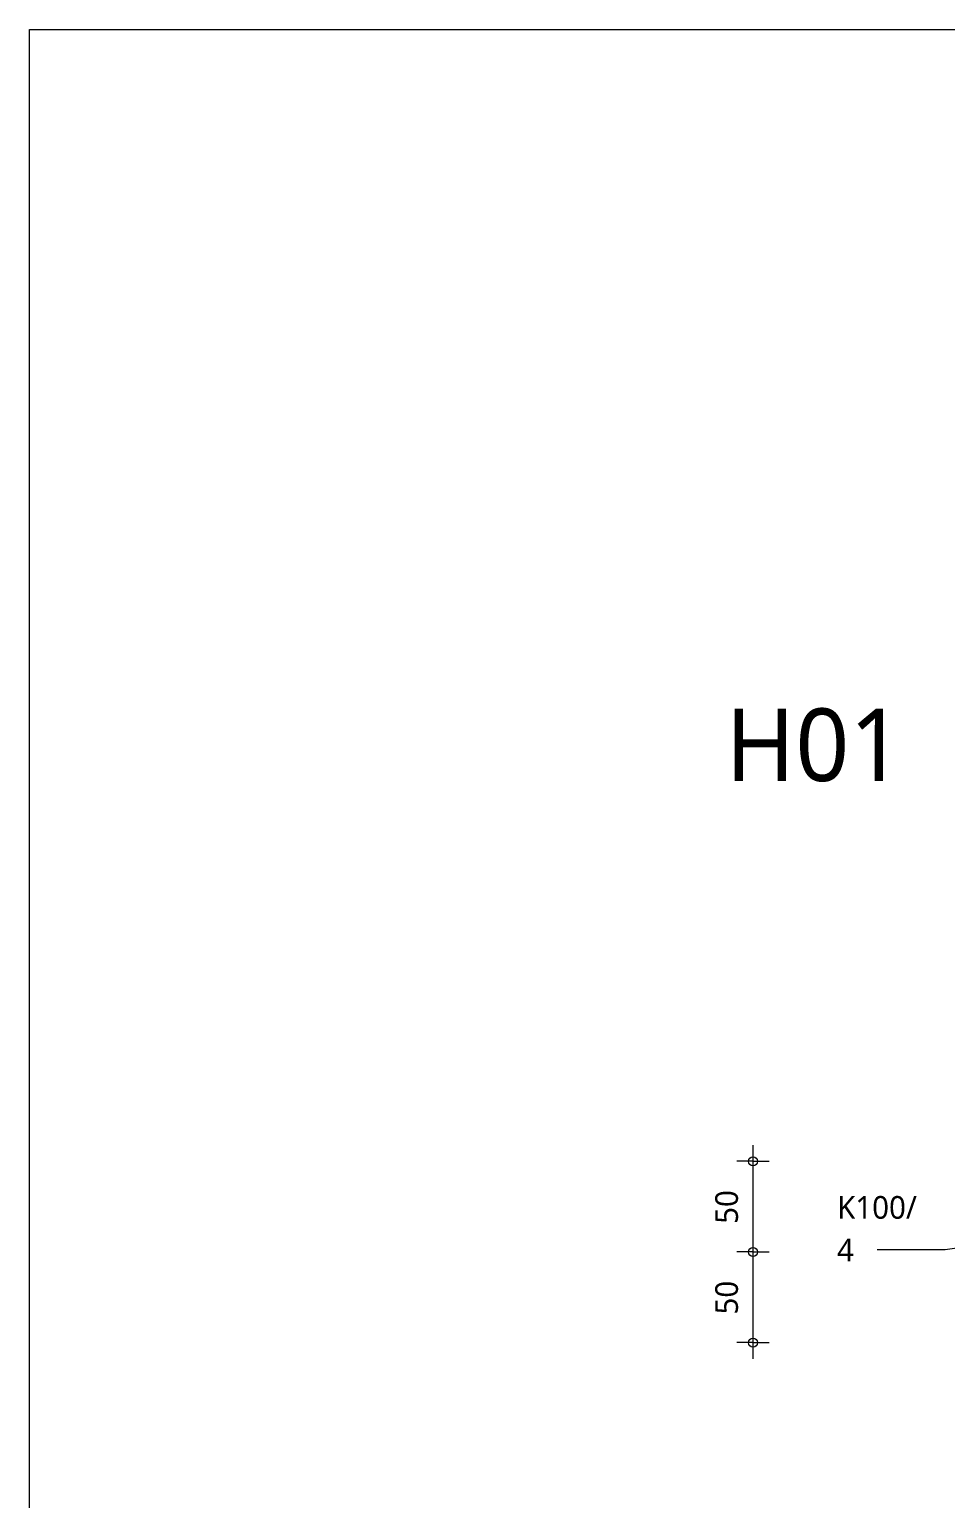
# Model space of a CAD drawing. Header units: millimetres. Extents: x 1381 to 5981, y 1743 to 14688.
# Drawn here: x 1381 to 1887, y 13877 to 14688 of the extents above; entities that cross this region are included whole.
import ezdxf

# ---------------------------------------------------------------- set-up
doc = ezdxf.new("R2010")
doc.units = ezdxf.units.MM
for name, color, linetype, lineweight in [('A-ANNO-DIMS', 211, 'Continuous', 13), ('A-ANNO-DIMS-5', 211, 'Continuous', 13), ('A-DETL', 90, 'Continuous', 13), ('G-ANNO-TEXT', 231, 'Continuous', 13)]:
    doc.layers.add(name, color=color, linetype=linetype, lineweight=lineweight)
doc.styles.add('Segoe UI_2', font='segoeui.ttf', dxfattribs={"height": 12.5})
doc.styles.add('Segoe UI_3', font='segoeui.ttf', dxfattribs={"height": 40})
doc.dimstyles.new('2_5_mm', dxfattribs={"dimscale": 304.8, "dimtxt": 13.092049, "dimasz": 0.016404, "dimexe": 0.029528, "dimexo": 0.0625, "dimgap": 0.014764, "dimtad": 1, "dimdec": 0, "dimzin": 0, "dimdsep": 46, "dimtxsty": 'Segoe UI_2', "dimblk1": 'DOTBLANK', "dimblk2": 'DOTBLANK', "dimsah": 1, "dimcen": 0.09, "dimdle": 0.029528, "dimazin": 0, "dimtfac": 1, "dimtdec": 4, "dimtix": 1, "dimtmove": 0, "dimatfit": 3, "dimfxl": 0.029528, "dimfxlon": 1, "dimtvp": 1, "dimtfill": 1, "dimtolj": 1, "dimtzin": 0, "dimarcsym": 2})

# ---------------------------------------------------------------- blocks, each defined once
blk = doc.blocks.new('DIMBLOCK7-Details Strandbaak Paviljoen')
at = {"layer": 'A-ANNO-DIMS-5'}
for p, q in [((1780.61, 14072.11), (1780.61, 14013.11)), ((1780.61, 14063.11), (1771.61, 14063.11)), ((1780.61, 14063.11), (1789.61, 14063.11)), ((1780.61, 14013.11), (1771.61, 14013.11)), ((1780.61, 14013.11), (1789.61, 14013.11))]:
    blk.add_line(p, q, dxfattribs=at)
for centre in [(1780.61, 14063.11), (1780.61, 14013.11)]:
    blk.add_circle(centre, 2.5, dxfattribs=at)
at = {"layer": 'A-ANNO-DIMS-5', "color": 0, "insert": (1759.8, 14028.59), "char_height": 12.5, "width": 22.8516, "attachment_point": 1, "rotation": 90, "line_spacing_factor": 1.142579, "style": 'Segoe UI_2', "bg_fill": 3, "box_fill_scale": 1.25, "bg_fill_color": 9, "bg_fill_true_color": 13158600, "bg_fill_transparency": 0}
blk.add_mtext('50', dxfattribs=at)
blk = doc.blocks.new('_DotBlank')
at = {"color": 0, "linetype": 'ByBlock', "lineweight": -2}
blk.add_line((-0.5, 0), (-1, 0), dxfattribs=at)
blk.add_circle((0, 0), 0.5, dxfattribs=at)
blk = doc.blocks.new('DIMBLOCK8-Details Strandbaak Paviljoen')
at = {"layer": 'A-ANNO-DIMS-5'}
for p, q in [((1780.61, 14013.11), (1771.61, 14013.11)), ((1780.61, 14013.11), (1780.61, 13954.11)), ((1780.61, 14013.11), (1789.61, 14013.11)), ((1780.61, 13963.11), (1771.61, 13963.11)), ((1780.61, 13963.11), (1789.61, 13963.11))]:
    blk.add_line(p, q, dxfattribs=at)
for centre in [(1780.61, 14013.11), (1780.61, 13963.11)]:
    blk.add_circle(centre, 2.5, dxfattribs=at)
at = {"layer": 'A-ANNO-DIMS-5', "color": 0, "insert": (1759.8, 13978.59), "char_height": 12.5, "width": 22.8516, "attachment_point": 1, "rotation": 90, "line_spacing_factor": 1.142579, "style": 'Segoe UI_2', "bg_fill": 3, "box_fill_scale": 1.25, "bg_fill_color": 9, "bg_fill_true_color": 13158600, "bg_fill_transparency": 0}
blk.add_mtext('50', dxfattribs=at)

msp = doc.modelspace()

# ---------------------------------------------------------------- linework, layer by layer
at = {"layer": 'A-DETL', "lineweight": 18}
for p, q in [((1381.5, 14687.53), (5981.5, 14687.53)), ((1381.5, 11787.53), (1381.5, 14687.53))]:
    msp.add_line(p, q, dxfattribs=at)
at = {"layer": 'G-ANNO-TEXT', "color": 250}
for p, q in [((2058.25, 14040.34), (1886.6, 14014.21)), ((1886.6, 14014.21), (1849.03, 14014.21))]:
    msp.add_line(p, q, dxfattribs=at)

# ---------------------------------------------------------------- texts
at = {"layer": 'G-ANNO-TEXT', "color": 7, "attachment_point": 1}
for s, insert, char_height, width, style in [('H01', (1765.36, 14312.88), 40, 123.8607, 'Segoe UI_3'), ('K100/', (1826.94, 14043.94), 12.5, 55.7173, 'Segoe UI_2'), ('4', (1826.94, 14020.46), 12.5, 11.6245, 'Segoe UI_2')]:
    msp.add_mtext(s, dxfattribs=dict(at, insert=insert, char_height=char_height, width=width, style=style))

# ---------------------------------------------------------------- dimensions: what is measured, and where the dimension line sits
at = {"layer": 'A-ANNO-DIMS'}
dim = msp.add_linear_dim(base=(1780.61, 14013.11), p1=(1789.61, 14063.11), p2=(1789.61, 14013.11), angle=90, dimstyle='2_5_mm', override={"dimpost": '<>', "dimfxl": 50}, dxfattribs=at)
dim.commit()
dim.dimension.update_dxf_attribs({"geometry": 'DIMBLOCK7-Details Strandbaak Paviljoen', "text_midpoint": (1769.64, 14038.11)})

# ---------------------------------------------------------------- next in the draw order: dimensions: what is measured, and where the dimension line sits
dim = msp.add_linear_dim(base=(1780.61, 13963.11), p1=(1789.61, 14013.11), p2=(1789.61, 13963.11), angle=90, dimstyle='2_5_mm', override={"dimpost": '<>', "dimfxl": 50}, dxfattribs=at)
dim.commit()
dim.dimension.update_dxf_attribs({"geometry": 'DIMBLOCK8-Details Strandbaak Paviljoen', "text_midpoint": (1769.64, 13988.11)})

doc.saveas('drawing.dxf')
